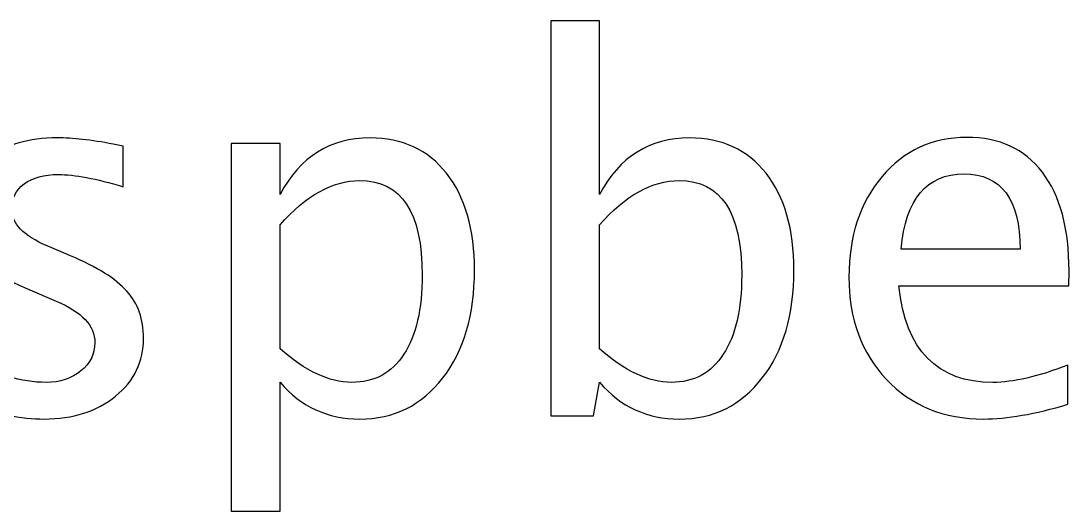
# Model space of a CAD drawing. Header units: centimetres. Extents: x -67 to 67, y -62 to 59.
# Drawn here: x 34.31 to 39.77, y 56.16 to 58.71 of the extents above; entities that cross this region are included whole.
import ezdxf

# ---------------------------------------------------------------- set-up
doc = ezdxf.new("R2010")
doc.units = ezdxf.units.CM
doc.header["$MEASUREMENT"] = 0
doc.layers.add('Layer 1', color=7, linetype='Continuous')

msp = doc.modelspace()

# ---------------------------------------------------------------- linework, layer by layer
at = {"layer": 'Layer 1'}
for points, knots in [([(37.07251, 56.65457), (37.07251, 56.65457), (37.07251, 58.71037), (37.07251, 58.71037), (37.07251, 58.71037), (37.07251, 58.71037), (37.32651, 58.71037), (37.32651, 58.71037), (37.32651, 58.71037), (37.32651, 58.71037), (37.32651, 57.80771), (37.32651, 57.80771), (37.32651, 57.80771), (37.43058, 58.00394), (37.58712, 58.10183), (37.7957, 58.10183), (37.7957, 58.10183), (37.9646, 58.10183), (38.09733, 58.04054), (38.19434, 57.91751), (38.19434, 57.91751), (38.29136, 57.79448), (38.33986, 57.62647), (38.33986, 57.41348), (38.33986, 57.41348), (38.33986, 57.18153), (38.28474, 56.99411), (38.17494, 56.85212), (38.17494, 56.85212), (38.06514, 56.70969), (37.9205, 56.63869), (37.74146, 56.63869), (37.74146, 56.63869), (37.57522, 56.63869), (37.43675, 56.70219), (37.32651, 56.82963), (37.32651, 56.82963), (37.32651, 56.82963), (37.29564, 56.65457), (37.29564, 56.65457), (37.29564, 56.65457), (37.29564, 56.65457), (37.07251, 56.65457), (37.07251, 56.65457)], [0, 0, 0, 0, 0.0833333, 0.0833333, 0.0833333, 0.0833333, 0.1666667, 0.1666667, 0.1666667, 0.1666667, 0.25, 0.25, 0.25, 0.25, 0.3333333, 0.3333333, 0.3333333, 0.3333333, 0.4166667, 0.4166667, 0.4166667, 0.4166667, 0.5, 0.5, 0.5, 0.5, 0.5833333, 0.5833333, 0.5833333, 0.5833333, 0.6666667, 0.6666667, 0.6666667, 0.6666667, 0.75, 0.75, 0.75, 0.75, 0.8333333, 0.8333333, 0.8333333, 0.8333333, 1, 1, 1, 1]), ([(34.0082, 56.72071), (34.0082, 56.72071), (34.0082, 56.95354), (34.0082, 56.95354), (34.0082, 56.95354), (34.17445, 56.87064), (34.31864, 56.82919), (34.44167, 56.82919), (34.44167, 56.82919), (34.51488, 56.82919), (34.57573, 56.84903), (34.6238, 56.88872), (34.6238, 56.88872), (34.67186, 56.92797), (34.69611, 56.97736), (34.69611, 57.03689), (34.69611, 57.03689), (34.69611, 57.12376), (34.62865, 57.19564), (34.49371, 57.25252), (34.49371, 57.25252), (34.49371, 57.25252), (34.3451, 57.31558), (34.3451, 57.31558), (34.3451, 57.31558), (34.12594, 57.40642), (34.01614, 57.53783), (34.01614, 57.70849), (34.01614, 57.70849), (34.01614, 57.83064), (34.05935, 57.92677), (34.14578, 57.99688), (34.14578, 57.99688), (34.23221, 58.067), (34.35083, 58.10183), (34.50121, 58.10183), (34.50121, 58.10183), (34.57926, 58.10183), (34.67627, 58.09125), (34.79136, 58.06964), (34.79136, 58.06964), (34.79136, 58.06964), (34.84428, 58.0595), (34.84428, 58.0595), (34.84428, 58.0595), (34.84428, 58.0595), (34.84428, 57.84783), (34.84428, 57.84783), (34.84428, 57.84783), (34.70273, 57.89017), (34.58984, 57.91133), (34.50561, 57.91133), (34.50561, 57.91133), (34.43153, 57.91133), (34.37288, 57.89502), (34.32834, 57.86283), (34.32834, 57.86283), (34.28425, 57.83064), (34.2622, 57.78742), (34.2622, 57.73318), (34.2622, 57.73318), (34.2622, 57.65689), (34.32393, 57.59207), (34.44785, 57.5396), (34.44785, 57.5396), (34.44785, 57.5396), (34.57, 57.488), (34.57, 57.488), (34.57, 57.488), (34.70846, 57.42979), (34.80636, 57.36806), (34.86368, 57.30323), (34.86368, 57.30323), (34.92145, 57.23841), (34.95011, 57.15727), (34.95011, 57.06026), (34.95011, 57.06026), (34.95011, 56.93723), (34.90161, 56.83625), (34.80415, 56.75731), (34.80415, 56.75731), (34.70714, 56.67838), (34.58278, 56.63869), (34.43153, 56.63869), (34.43153, 56.63869), (34.31512, 56.63869), (34.17445, 56.66603), (34.0082, 56.72071)], [0, 0, 0, 0, 0.0434783, 0.0434783, 0.0434783, 0.0434783, 0.0869565, 0.0869565, 0.0869565, 0.0869565, 0.1304348, 0.1304348, 0.1304348, 0.1304348, 0.173913, 0.173913, 0.173913, 0.173913, 0.2173913, 0.2173913, 0.2173913, 0.2173913, 0.2608696, 0.2608696, 0.2608696, 0.2608696, 0.3043478, 0.3043478, 0.3043478, 0.3043478, 0.3478261, 0.3478261, 0.3478261, 0.3478261, 0.3913043, 0.3913043, 0.3913043, 0.3913043, 0.4347826, 0.4347826, 0.4347826, 0.4347826, 0.4782609, 0.4782609, 0.4782609, 0.4782609, 0.5217391, 0.5217391, 0.5217391, 0.5217391, 0.5652174, 0.5652174, 0.5652174, 0.5652174, 0.6086957, 0.6086957, 0.6086957, 0.6086957, 0.6521739, 0.6521739, 0.6521739, 0.6521739, 0.6956522, 0.6956522, 0.6956522, 0.6956522, 0.7391304, 0.7391304, 0.7391304, 0.7391304, 0.7826087, 0.7826087, 0.7826087, 0.7826087, 0.826087, 0.826087, 0.826087, 0.826087, 0.8695652, 0.8695652, 0.8695652, 0.8695652, 0.9130435, 0.9130435, 0.9130435, 0.9130435, 1, 1, 1, 1]), ([(35.4074, 56.15979), (35.4074, 56.15979), (35.4074, 58.07273), (35.4074, 58.07273), (35.4074, 58.07273), (35.4074, 58.07273), (35.6614, 58.07273), (35.6614, 58.07273), (35.6614, 58.07273), (35.6614, 58.07273), (35.6614, 57.80771), (35.6614, 57.80771), (35.6614, 57.80771), (35.76547, 58.00394), (35.92201, 58.10183), (36.13059, 58.10183), (36.13059, 58.10183), (36.29949, 58.10183), (36.43222, 58.04054), (36.52923, 57.91751), (36.52923, 57.91751), (36.62625, 57.79448), (36.67475, 57.62647), (36.67475, 57.41348), (36.67475, 57.41348), (36.67475, 57.18153), (36.61963, 56.99411), (36.50983, 56.85212), (36.50983, 56.85212), (36.40003, 56.70969), (36.25539, 56.63869), (36.07635, 56.63869), (36.07635, 56.63869), (35.91011, 56.63869), (35.77164, 56.70219), (35.6614, 56.82963), (35.6614, 56.82963), (35.6614, 56.82963), (35.6614, 56.15979), (35.6614, 56.15979), (35.6614, 56.15979), (35.6614, 56.15979), (35.4074, 56.15979), (35.4074, 56.15979)], [0, 0, 0, 0, 0.0833333, 0.0833333, 0.0833333, 0.0833333, 0.1666667, 0.1666667, 0.1666667, 0.1666667, 0.25, 0.25, 0.25, 0.25, 0.3333333, 0.3333333, 0.3333333, 0.3333333, 0.4166667, 0.4166667, 0.4166667, 0.4166667, 0.5, 0.5, 0.5, 0.5, 0.5833333, 0.5833333, 0.5833333, 0.5833333, 0.6666667, 0.6666667, 0.6666667, 0.6666667, 0.75, 0.75, 0.75, 0.75, 0.8333333, 0.8333333, 0.8333333, 0.8333333, 1, 1, 1, 1]), ([(39.76685, 56.71542), (39.59619, 56.66427), (39.45023, 56.63869), (39.32852, 56.63869), (39.32852, 56.63869), (39.12082, 56.63869), (38.95193, 56.70748), (38.82185, 56.84462), (38.82185, 56.84462), (38.69176, 56.98177), (38.62649, 57.15948), (38.62649, 57.3782), (38.62649, 57.3782), (38.62649, 57.59031), (38.68382, 57.76449), (38.79891, 57.90075), (38.79891, 57.90075), (38.91401, 58.03657), (39.06129, 58.10448), (39.24077, 58.10448), (39.24077, 58.10448), (39.41054, 58.10448), (39.54195, 58.04407), (39.63456, 57.92324), (39.63456, 57.92324), (39.72716, 57.80241), (39.77346, 57.63132), (39.77346, 57.40951), (39.77346, 57.40951), (39.77346, 57.40951), (39.77214, 57.3319), (39.77214, 57.3319), (39.77214, 57.3319), (39.77214, 57.3319), (38.88579, 57.3319), (38.88579, 57.3319), (38.88579, 57.3319), (38.92283, 56.99676), (39.08643, 56.82919), (39.37615, 56.82919), (39.37615, 56.82919), (39.48242, 56.82919), (39.61251, 56.85918), (39.76685, 56.91915), (39.76685, 56.91915), (39.76685, 56.91915), (39.76685, 56.71542), (39.76685, 56.71542)], [0, 0, 0, 0, 0.0769231, 0.0769231, 0.0769231, 0.0769231, 0.1538462, 0.1538462, 0.1538462, 0.1538462, 0.2307692, 0.2307692, 0.2307692, 0.2307692, 0.3076923, 0.3076923, 0.3076923, 0.3076923, 0.3846154, 0.3846154, 0.3846154, 0.3846154, 0.4615385, 0.4615385, 0.4615385, 0.4615385, 0.5384615, 0.5384615, 0.5384615, 0.5384615, 0.6153846, 0.6153846, 0.6153846, 0.6153846, 0.6923077, 0.6923077, 0.6923077, 0.6923077, 0.7692308, 0.7692308, 0.7692308, 0.7692308, 0.8461538, 0.8461538, 0.8461538, 0.8461538, 1, 1, 1, 1]), ([(38.89902, 57.5224), (38.89902, 57.5224), (39.51814, 57.5224), (39.51814, 57.5224), (39.51814, 57.5224), (39.51814, 57.78345), (39.42068, 57.91398), (39.22622, 57.91398), (39.22622, 57.91398), (39.03042, 57.91398), (38.9215, 57.78345), (38.89902, 57.5224)], [0, 0, 0, 0, 0.25, 0.25, 0.25, 0.25, 0.5, 0.5, 0.5, 0.5, 1, 1, 1, 1]), ([(35.6614, 57.0047), (35.79237, 56.88784), (35.91716, 56.82919), (36.03578, 56.82919), (36.03578, 56.82919), (36.15264, 56.82919), (36.24304, 56.87814), (36.30654, 56.97559), (36.30654, 56.97559), (36.37048, 57.07305), (36.40223, 57.21019), (36.40223, 57.38746), (36.40223, 57.38746), (36.40223, 57.71554), (36.29375, 57.87958), (36.07679, 57.87958), (36.07679, 57.87958), (35.9348, 57.87958), (35.79634, 57.80286), (35.6614, 57.64896), (35.6614, 57.64896), (35.6614, 57.64896), (35.6614, 57.0047), (35.6614, 57.0047)], [0, 0, 0, 0, 0.1428571, 0.1428571, 0.1428571, 0.1428571, 0.2857143, 0.2857143, 0.2857143, 0.2857143, 0.4285714, 0.4285714, 0.4285714, 0.4285714, 0.5714286, 0.5714286, 0.5714286, 0.5714286, 0.7142857, 0.7142857, 0.7142857, 0.7142857, 1, 1, 1, 1]), ([(37.32651, 57.0047), (37.45748, 56.88784), (37.58227, 56.82919), (37.70089, 56.82919), (37.70089, 56.82919), (37.81775, 56.82919), (37.90815, 56.87814), (37.97165, 56.97559), (37.97165, 56.97559), (38.03559, 57.07305), (38.06734, 57.21019), (38.06734, 57.38746), (38.06734, 57.38746), (38.06734, 57.71554), (37.95886, 57.87958), (37.7419, 57.87958), (37.7419, 57.87958), (37.59991, 57.87958), (37.46145, 57.80286), (37.32651, 57.64896), (37.32651, 57.64896), (37.32651, 57.64896), (37.32651, 57.0047), (37.32651, 57.0047)], [0, 0, 0, 0, 0.1428571, 0.1428571, 0.1428571, 0.1428571, 0.2857143, 0.2857143, 0.2857143, 0.2857143, 0.4285714, 0.4285714, 0.4285714, 0.4285714, 0.5714286, 0.5714286, 0.5714286, 0.5714286, 0.7142857, 0.7142857, 0.7142857, 0.7142857, 1, 1, 1, 1])]:
    msp.add_open_spline(points, degree=3, knots=knots, dxfattribs=at)

doc.saveas('drawing.dxf')
